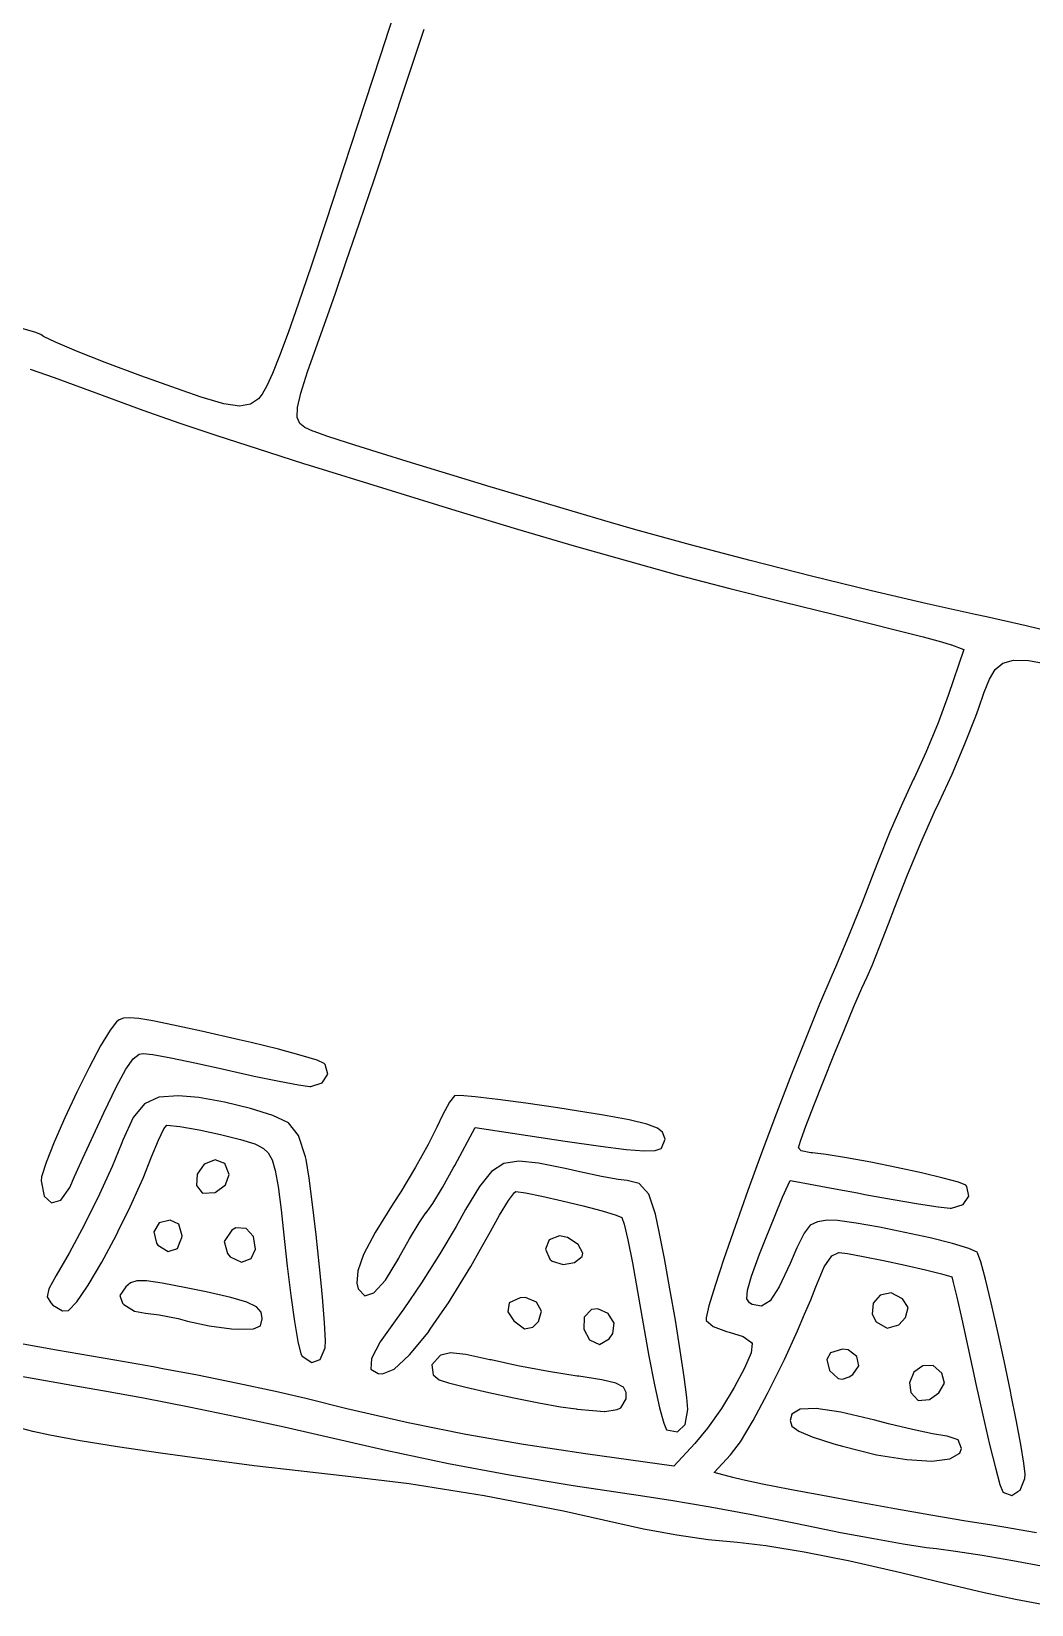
# Model space of a CAD drawing. Header units: inches. Extents: x -2.16 to 7.19, y -6.87 to -1.22.
# Drawn here: x 0.373 to 0.825, y -6.346 to -5.634 of the extents above; entities that cross this region are included whole.
import ezdxf

# ---------------------------------------------------------------- set-up
doc = ezdxf.new("R2010")
doc.units = ezdxf.units.IN
doc.header["$MEASUREMENT"] = 0
doc.layers.add('Front', color=13, linetype='CONTINUOUS', true_color=0xc83434)

msp = doc.modelspace()

# ---------------------------------------------------------------- linework, layer by layer
at = {"layer": 'Front', "linetype": 'CONTINUOUS'}
for p, q in [((0.53818, -5.62219), (0.53075, -5.64486)), ((0.54283, -5.65627), (0.55045, -5.63322)), ((0.53075, -5.64486), (0.52367, -5.66655)), ((0.53526, -5.67906), (0.54283, -5.65627)), ((0.52367, -5.66655), (0.51425, -5.69544)), ((0.52798, -5.70083), (0.53526, -5.67906)), ((0.51425, -5.69544), (0.50619, -5.71993)), ((0.52124, -5.72083), (0.52798, -5.70083)), ((0.50619, -5.71993), (0.49937, -5.74037)), ((0.51529, -5.73833), (0.52124, -5.72083)), ((0.49937, -5.74037), (0.49366, -5.75712)), ((0.51039, -5.75257), (0.51529, -5.73833)), ((0.49366, -5.75712), (0.48894, -5.77055)), ((0.50679, -5.7628), (0.51039, -5.75257)), ((0.50237, -5.77512), (0.50679, -5.7628)), ((0.37445, -5.77018), (0.36751, -5.76821)), ((0.37716, -5.77126), (0.37445, -5.77018)), ((0.37831, -5.77214), (0.37716, -5.77126)), ((0.48894, -5.77055), (0.48506, -5.78101)), ((0.3838, -5.77483), (0.37831, -5.77214)), ((0.39329, -5.77882), (0.3838, -5.77483)), ((0.4063, -5.78392), (0.39329, -5.77882)), ((0.4978, -5.78822), (0.50237, -5.77512)), ((0.42236, -5.78993), (0.4063, -5.78392)), ((0.48506, -5.78101), (0.48191, -5.78888)), ((0.37232, -5.78704), (0.38325, -5.7908)), ((0.38325, -5.7908), (0.40482, -5.79879)), ((0.441, -5.79668), (0.42236, -5.78993)), ((0.48191, -5.78888), (0.47935, -5.7945)), ((0.49478, -5.79776), (0.4978, -5.78822)), ((0.40482, -5.79879), (0.42326, -5.80547)), ((0.44973, -5.79968), (0.441, -5.79668)), ((0.45989, -5.80262), (0.44973, -5.79968)), ((0.47725, -5.79824), (0.47558, -5.80036)), ((0.47935, -5.7945), (0.47725, -5.79824)), ((0.49323, -5.80439), (0.49478, -5.79776)), ((0.42326, -5.80547), (0.44007, -5.81137)), ((0.46698, -5.80365), (0.45989, -5.80262)), ((0.47192, -5.80287), (0.46698, -5.80365)), ((0.47558, -5.80036), (0.47192, -5.80287)), ((0.49308, -5.80878), (0.49323, -5.80439)), ((0.44007, -5.81137), (0.45679, -5.817)), ((0.49422, -5.81157), (0.49308, -5.80878)), ((0.49659, -5.81342), (0.49422, -5.81157)), ((0.50009, -5.81499), (0.49659, -5.81342)), ((0.45679, -5.817), (0.47493, -5.8229)), ((0.50069, -5.81522), (0.50009, -5.81499)), ((0.50651, -5.81724), (0.50069, -5.81522)), ((0.51627, -5.82041), (0.50651, -5.81724)), ((0.52926, -5.82451), (0.51627, -5.82041)), ((0.47493, -5.8229), (0.496, -5.82959)), ((0.54476, -5.82933), (0.52926, -5.82451)), ((0.496, -5.82959), (0.4985, -5.83037)), ((0.4985, -5.83037), (0.53362, -5.84134)), ((0.56205, -5.83463), (0.54476, -5.82933)), ((0.58041, -5.8402), (0.56205, -5.83463)), ((0.53362, -5.84134), (0.56479, -5.85094)), ((0.59913, -5.84583), (0.58041, -5.8402)), ((0.61748, -5.85128), (0.59913, -5.84583)), ((0.56479, -5.85094), (0.59278, -5.8594)), ((0.63475, -5.85635), (0.61748, -5.85128)), ((0.64621, -5.85962), (0.63475, -5.85635)), ((0.59278, -5.8594), (0.61839, -5.86693)), ((0.67094, -5.86642), (0.64621, -5.85962)), ((0.61839, -5.86693), (0.6424, -5.87375)), ((0.69788, -5.87352), (0.67094, -5.86642)), ((0.6424, -5.87375), (0.66559, -5.8801)), ((0.72562, -5.88058), (0.69788, -5.87352)), ((0.66559, -5.8801), (0.68875, -5.8862)), ((0.75279, -5.88725), (0.72562, -5.88058)), ((0.68875, -5.8862), (0.71266, -5.89226)), ((0.71266, -5.89226), (0.736, -5.89801)), ((0.77796, -5.89316), (0.75279, -5.88725)), ((0.736, -5.89801), (0.75106, -5.90171)), ((0.79975, -5.89797), (0.77796, -5.89316)), ((0.80479, -5.89905), (0.79975, -5.89797)), ((0.82275, -5.90313), (0.80479, -5.89905)), ((0.75106, -5.90171), (0.76473, -5.90515)), ((0.76473, -5.90515), (0.77615, -5.90809)), ((0.84171, -5.90773), (0.82275, -5.90313)), ((0.77615, -5.90809), (0.78449, -5.91033)), ((0.78449, -5.91033), (0.78887, -5.91165)), ((0.79451, -5.91383), (0.78749, -5.93456)), ((0.78887, -5.91165), (0.78901, -5.9117)), ((0.78901, -5.9117), (0.79451, -5.91383)), ((0.80876, -5.92278), (0.8122, -5.91995)), ((0.8122, -5.91995), (0.817, -5.91863)), ((0.817, -5.91863), (0.82373, -5.91879)), ((0.82373, -5.91879), (0.83293, -5.9204)), ((0.8038, -5.93313), (0.80615, -5.92717)), ((0.80615, -5.92717), (0.80876, -5.92278)), ((0.78749, -5.93456), (0.78289, -5.94704)), ((0.80117, -5.94071), (0.8038, -5.93313)), ((0.79997, -5.94402), (0.80117, -5.94071)), ((0.78289, -5.94704), (0.77737, -5.96044)), ((0.79507, -5.95649), (0.79997, -5.94402)), ((0.78922, -5.97023), (0.79507, -5.95649)), ((0.77737, -5.96044), (0.77207, -5.97201)), ((0.78346, -5.9828), (0.78922, -5.97023)), ((0.77167, -5.9728), (0.76676, -5.98325)), ((0.77207, -5.97201), (0.77167, -5.9728)), ((0.76676, -5.98325), (0.76113, -5.99622)), ((0.78135, -5.98727), (0.78346, -5.9828)), ((0.77511, -6.00131), (0.78135, -5.98727)), ((0.76113, -5.99622), (0.75575, -6.0095)), ((0.76875, -6.01651), (0.77511, -6.00131)), ((0.75575, -6.0095), (0.75382, -6.01454)), ((0.75382, -6.01454), (0.74854, -6.02825)), ((0.76339, -6.0303), (0.76875, -6.01651)), ((0.74854, -6.02825), (0.7424, -6.04348)), ((0.76055, -6.03786), (0.76339, -6.0303)), ((0.75649, -6.04835), (0.76055, -6.03786)), ((0.7424, -6.04348), (0.7365, -6.05754)), ((0.75305, -6.05681), (0.75649, -6.04835)), ((0.73484, -6.06136), (0.72933, -6.07427)), ((0.7365, -6.05754), (0.73484, -6.06136)), ((0.74841, -6.06701), (0.75078, -6.0619)), ((0.75078, -6.0619), (0.75305, -6.05681)), ((0.74486, -6.07526), (0.74841, -6.06701)), ((0.72933, -6.07427), (0.72318, -6.08937)), ((0.74053, -6.08567), (0.74486, -6.07526)), ((0.41133, -6.0823), (0.40844, -6.08595)), ((0.41261, -6.08142), (0.41133, -6.0823)), ((0.4145, -6.08063), (0.41261, -6.08142)), ((0.41721, -6.08037), (0.4145, -6.08063)), ((0.42144, -6.08073), (0.41721, -6.08037)), ((0.42784, -6.08181), (0.42144, -6.08073)), ((0.4371, -6.08371), (0.42784, -6.08181)), ((0.44988, -6.08654), (0.4371, -6.08371)), ((0.40844, -6.08595), (0.40416, -6.09318)), ((0.46686, -6.09038), (0.44988, -6.08654)), ((0.47234, -6.09164), (0.46686, -6.09038)), ((0.48463, -6.09466), (0.47234, -6.09164)), ((0.72318, -6.08937), (0.71663, -6.106)), ((0.7358, -6.09727), (0.74053, -6.08567)), ((0.40416, -6.09318), (0.399, -6.10292)), ((0.41558, -6.10367), (0.41888, -6.099)), ((0.41888, -6.099), (0.42168, -6.09689)), ((0.42168, -6.09689), (0.42349, -6.09655)), ((0.42349, -6.09655), (0.42785, -6.09709)), ((0.42785, -6.09709), (0.43597, -6.09859)), ((0.43597, -6.09859), (0.44676, -6.10081)), ((0.49485, -6.09742), (0.48463, -6.09466)), ((0.50206, -6.09966), (0.49485, -6.09742)), ((0.73106, -6.10909), (0.7358, -6.09727)), ((0.399, -6.10292), (0.39345, -6.11412)), ((0.41132, -6.11158), (0.41558, -6.10367)), ((0.44676, -6.10081), (0.45911, -6.10355)), ((0.45911, -6.10355), (0.46116, -6.10402)), ((0.46116, -6.10402), (0.4737, -6.10682)), ((0.50532, -6.10111), (0.50206, -6.09966)), ((0.50434, -6.10986), (0.50687, -6.10598)), ((0.50577, -6.10162), (0.50532, -6.10111)), ((0.50687, -6.10598), (0.50577, -6.10162)), ((0.71663, -6.106), (0.7099, -6.12351)), ((0.40564, -6.12342), (0.41132, -6.11158)), ((0.4737, -6.10682), (0.4849, -6.10915)), ((0.4849, -6.10915), (0.49364, -6.11078)), ((0.49364, -6.11078), (0.4988, -6.1115)), ((0.4988, -6.1115), (0.49921, -6.11152)), ((0.49921, -6.11152), (0.50434, -6.10986)), ((0.72669, -6.12016), (0.73106, -6.10909)), ((0.39345, -6.11412), (0.38803, -6.12572)), ((0.42399, -6.1193), (0.41889, -6.12554)), ((0.4305, -6.11628), (0.42399, -6.1193)), ((0.43936, -6.11566), (0.4305, -6.11628)), ((0.44856, -6.11651), (0.43936, -6.11566)), ((0.46022, -6.11857), (0.44856, -6.11651)), ((0.47195, -6.12142), (0.46022, -6.11857)), ((0.56202, -6.11854), (0.55878, -6.12453)), ((0.56417, -6.11566), (0.56202, -6.11854)), ((0.56679, -6.11556), (0.56417, -6.11566)), ((0.57363, -6.11613), (0.56679, -6.11556)), ((0.58383, -6.11732), (0.57363, -6.11613)), ((0.59655, -6.11901), (0.58383, -6.11732)), ((0.61096, -6.12113), (0.59655, -6.11901)), ((0.7231, -6.12952), (0.72669, -6.12016)), ((0.38803, -6.12572), (0.38324, -6.13667)), ((0.40098, -6.13347), (0.40564, -6.12342)), ((0.41889, -6.12554), (0.41426, -6.1358)), ((0.48206, -6.12463), (0.47195, -6.12142)), ((0.48887, -6.12781), (0.48206, -6.12463)), ((0.55878, -6.12453), (0.55625, -6.1299)), ((0.6157, -6.12186), (0.61096, -6.12113)), ((0.63159, -6.12445), (0.6157, -6.12186)), ((0.64322, -6.12665), (0.63159, -6.12445)), ((0.65116, -6.12858), (0.64322, -6.12665)), ((0.7099, -6.12351), (0.70325, -6.14126)), ((0.3962, -6.14389), (0.40098, -6.13347)), ((0.4303, -6.13582), (0.43282, -6.13065)), ((0.43282, -6.13065), (0.4341, -6.12905)), ((0.4341, -6.12905), (0.44, -6.12965)), ((0.44, -6.12965), (0.44871, -6.13118)), ((0.44871, -6.13118), (0.45845, -6.13327)), ((0.45845, -6.13327), (0.46743, -6.13551)), ((0.48908, -6.12795), (0.48887, -6.12781)), ((0.49363, -6.13374), (0.48908, -6.12795)), ((0.49684, -6.14333), (0.49363, -6.13374)), ((0.55625, -6.1299), (0.55231, -6.13776)), ((0.56434, -6.14724), (0.5735, -6.13004)), ((0.5735, -6.13004), (0.6142, -6.13622)), ((0.65597, -6.13038), (0.65116, -6.12858)), ((0.65822, -6.13218), (0.65597, -6.13038)), ((0.65956, -6.1354), (0.65822, -6.13218)), ((0.72065, -6.1362), (0.72173, -6.13325)), ((0.72173, -6.13325), (0.7231, -6.12952)), ((0.38324, -6.13667), (0.37956, -6.1459)), ((0.41353, -6.1378), (0.40948, -6.14771)), ((0.41426, -6.1358), (0.41353, -6.1378)), ((0.42727, -6.14332), (0.4303, -6.13582)), ((0.46743, -6.13551), (0.47386, -6.13751)), ((0.47386, -6.13751), (0.47517, -6.13807)), ((0.47517, -6.13807), (0.4779, -6.13962)), ((0.4779, -6.13962), (0.48002, -6.14157)), ((0.48002, -6.14157), (0.4817, -6.14463)), ((0.55231, -6.13776), (0.54653, -6.14807)), ((0.6142, -6.13622), (0.6302, -6.13856)), ((0.6302, -6.13856), (0.64191, -6.14002)), ((0.64191, -6.14002), (0.64997, -6.14066)), ((0.64997, -6.14066), (0.655, -6.14051)), ((0.655, -6.14051), (0.65763, -6.13963)), ((0.65763, -6.13963), (0.65789, -6.13941)), ((0.65789, -6.13941), (0.65956, -6.1354)), ((0.70325, -6.14126), (0.6969, -6.15859)), ((0.71975, -6.13924), (0.72065, -6.1362)), ((0.72099, -6.14068), (0.71975, -6.13924)), ((0.72538, -6.14156), (0.72099, -6.14068)), ((0.72609, -6.14157), (0.72538, -6.14156)), ((0.73231, -6.14225), (0.72609, -6.14157)), ((0.37956, -6.1459), (0.37751, -6.15236)), ((0.39243, -6.15219), (0.3962, -6.14389)), ((0.40948, -6.14771), (0.40366, -6.16029)), ((0.42341, -6.15296), (0.42727, -6.14332)), ((0.45097, -6.14657), (0.44789, -6.15119)), ((0.45592, -6.14461), (0.45097, -6.14657)), ((0.46037, -6.1464), (0.45592, -6.14461)), ((0.46225, -6.15138), (0.46037, -6.1464)), ((0.4817, -6.14463), (0.48311, -6.14947)), ((0.49709, -6.14454), (0.49684, -6.14333)), ((0.49846, -6.15303), (0.49709, -6.14454)), ((0.54653, -6.14807), (0.53988, -6.15915)), ((0.55875, -6.15726), (0.56365, -6.14852)), ((0.56365, -6.14852), (0.56434, -6.14724)), ((0.58657, -6.14633), (0.58093, -6.15)), ((0.59335, -6.14523), (0.58657, -6.14633)), ((0.60226, -6.14618), (0.59335, -6.14523)), ((0.61427, -6.14868), (0.60226, -6.14618)), ((0.62084, -6.15011), (0.61427, -6.14868)), ((0.74148, -6.14372), (0.73231, -6.14225)), ((0.75247, -6.14576), (0.74148, -6.14372)), ((0.76417, -6.14813), (0.75247, -6.14576)), ((0.77543, -6.15059), (0.76417, -6.14813)), ((0.37751, -6.15236), (0.37725, -6.15415)), ((0.37725, -6.15415), (0.37864, -6.16118)), ((0.39024, -6.15717), (0.39243, -6.15219)), ((0.42192, -6.15627), (0.42341, -6.15296)), ((0.44789, -6.15119), (0.44757, -6.15627)), ((0.45596, -6.15949), (0.46063, -6.15593)), ((0.46063, -6.15593), (0.46225, -6.15138)), ((0.48311, -6.14947), (0.48442, -6.15678)), ((0.50004, -6.16486), (0.49846, -6.15303)), ((0.58093, -6.15), (0.57546, -6.15677)), ((0.63075, -6.15216), (0.62084, -6.15011)), ((0.63831, -6.15357), (0.63075, -6.15216)), ((0.64225, -6.1541), (0.63831, -6.15357)), ((0.64778, -6.15542), (0.64225, -6.1541)), ((0.65209, -6.16024), (0.64778, -6.15542)), ((0.71261, -6.16159), (0.71506, -6.15593)), ((0.71506, -6.15593), (0.71601, -6.15405)), ((0.71601, -6.15405), (0.71854, -6.15448)), ((0.71854, -6.15448), (0.72506, -6.15568)), ((0.72506, -6.15568), (0.73467, -6.15747)), ((0.78514, -6.15291), (0.77543, -6.15059)), ((0.79218, -6.15486), (0.78514, -6.15291)), ((0.79541, -6.1562), (0.79218, -6.15486)), ((0.37864, -6.16118), (0.38202, -6.16421)), ((0.38202, -6.16421), (0.38625, -6.163)), ((0.38625, -6.163), (0.3902, -6.15726)), ((0.3902, -6.15726), (0.39024, -6.15717)), ((0.40366, -6.16029), (0.39689, -6.17392)), ((0.4176, -6.16588), (0.42192, -6.15627)), ((0.44757, -6.15627), (0.45009, -6.15963)), ((0.45009, -6.15963), (0.45038, -6.15975)), ((0.45038, -6.15975), (0.45596, -6.15949)), ((0.48442, -6.15678), (0.48579, -6.16727)), ((0.53988, -6.15915), (0.53647, -6.16451)), ((0.55438, -6.16444), (0.55875, -6.15726)), ((0.57546, -6.15677), (0.56918, -6.16714)), ((0.5846, -6.16977), (0.58869, -6.16311)), ((0.58869, -6.16311), (0.59139, -6.15945)), ((0.59139, -6.15945), (0.59197, -6.15905)), ((0.59197, -6.15905), (0.59631, -6.15962)), ((0.59631, -6.15962), (0.60372, -6.1611)), ((0.60372, -6.1611), (0.61287, -6.16318)), ((0.65512, -6.16931), (0.65209, -6.16024)), ((0.6969, -6.15859), (0.69109, -6.17485)), ((0.70908, -6.17013), (0.71261, -6.16159)), ((0.73467, -6.15747), (0.74644, -6.15967)), ((0.74644, -6.15967), (0.74975, -6.1603)), ((0.74975, -6.1603), (0.76254, -6.16262)), ((0.76254, -6.16262), (0.77398, -6.16456)), ((0.79418, -6.16492), (0.79687, -6.16113)), ((0.79595, -6.15682), (0.79541, -6.1562)), ((0.79687, -6.16113), (0.79595, -6.15682)), ((0.41197, -6.17728), (0.4176, -6.16588)), ((0.48579, -6.16727), (0.4874, -6.18161)), ((0.50168, -6.17868), (0.50004, -6.16486)), ((0.53647, -6.16451), (0.52836, -6.17759)), ((0.54823, -6.17313), (0.55132, -6.16873)), ((0.55132, -6.16873), (0.55142, -6.16862)), ((0.55142, -6.16862), (0.55438, -6.16444)), ((0.56918, -6.16714), (0.56491, -6.17478)), ((0.57975, -6.17842), (0.5846, -6.16977)), ((0.61287, -6.16318), (0.62241, -6.16551)), ((0.62241, -6.16551), (0.631, -6.16778)), ((0.631, -6.16778), (0.63728, -6.16965)), ((0.63728, -6.16965), (0.63989, -6.17075)), ((0.6568, -6.17719), (0.65512, -6.16931)), ((0.70486, -6.18063), (0.70908, -6.17013)), ((0.77398, -6.16456), (0.78298, -6.16592)), ((0.78298, -6.16592), (0.78839, -6.16653)), ((0.78839, -6.16653), (0.78892, -6.16655)), ((0.78892, -6.16655), (0.79418, -6.16492)), ((0.39689, -6.17392), (0.38996, -6.18698)), ((0.41118, -6.17887), (0.41197, -6.17728)), ((0.43069, -6.17323), (0.42832, -6.17728)), ((0.42832, -6.17728), (0.42948, -6.18238)), ((0.4357, -6.17204), (0.43069, -6.17323)), ((0.43956, -6.17381), (0.4357, -6.17204)), ((0.441, -6.17901), (0.43956, -6.17381)), ((0.4635, -6.17655), (0.46001, -6.1817)), ((0.46537, -6.17545), (0.4635, -6.17655)), ((0.46995, -6.17574), (0.46537, -6.17545)), ((0.47339, -6.17933), (0.46995, -6.17574)), ((0.54384, -6.18041), (0.54823, -6.17313)), ((0.56491, -6.17478), (0.55765, -6.18717)), ((0.63989, -6.17075), (0.64091, -6.17376)), ((0.64091, -6.17376), (0.64255, -6.1809)), ((0.65916, -6.18933), (0.6568, -6.17719)), ((0.69109, -6.17485), (0.68606, -6.1894)), ((0.72512, -6.1743), (0.72229, -6.1779)), ((0.72839, -6.17267), (0.72512, -6.1743)), ((0.73295, -6.17203), (0.72839, -6.17267)), ((0.73746, -6.1722), (0.73295, -6.17203)), ((0.7458, -6.17331), (0.73746, -6.1722)), ((0.75635, -6.17516), (0.7458, -6.17331)), ((0.76793, -6.17749), (0.75635, -6.17516)), ((0.40467, -6.19101), (0.41118, -6.17887)), ((0.42948, -6.18238), (0.43011, -6.18322)), ((0.43011, -6.18322), (0.43474, -6.18609)), ((0.43891, -6.18475), (0.44018, -6.1817)), ((0.44018, -6.1817), (0.44098, -6.17982)), ((0.44098, -6.17982), (0.441, -6.17901)), ((0.46001, -6.1817), (0.4615, -6.18709)), ((0.47425, -6.18505), (0.47339, -6.17933)), ((0.4874, -6.18161), (0.48858, -6.19272)), ((0.50323, -6.19311), (0.50168, -6.17868)), ((0.52836, -6.17759), (0.52312, -6.18748)), ((0.53906, -6.18905), (0.54384, -6.18041)), ((0.57604, -6.18505), (0.57975, -6.17842)), ((0.60696, -6.18087), (0.60533, -6.18505)), ((0.61168, -6.17905), (0.60696, -6.18087)), ((0.61536, -6.17982), (0.61168, -6.17905)), ((0.62016, -6.18295), (0.61536, -6.17982)), ((0.62225, -6.18696), (0.62016, -6.18295)), ((0.64255, -6.1809), (0.64465, -6.19135)), ((0.7022, -6.18739), (0.70486, -6.18063)), ((0.71905, -6.18445), (0.71599, -6.19155)), ((0.72229, -6.1779), (0.71905, -6.18445)), ((0.77932, -6.18004), (0.76793, -6.17749)), ((0.78936, -6.18257), (0.77932, -6.18004)), ((0.79684, -6.18482), (0.78936, -6.18257)), ((0.38996, -6.18698), (0.38415, -6.19707)), ((0.39856, -6.20135), (0.40467, -6.19101)), ((0.43474, -6.18609), (0.43891, -6.18475)), ((0.4615, -6.18709), (0.46283, -6.18862)), ((0.46283, -6.18862), (0.46783, -6.19102)), ((0.46783, -6.19102), (0.47228, -6.18928)), ((0.47228, -6.18928), (0.47425, -6.18505)), ((0.52312, -6.18748), (0.52046, -6.19488)), ((0.53298, -6.19913), (0.53904, -6.1891)), ((0.53904, -6.1891), (0.53906, -6.18905)), ((0.55765, -6.18717), (0.54931, -6.20034)), ((0.57162, -6.19294), (0.57604, -6.18505)), ((0.60533, -6.18505), (0.60735, -6.18962)), ((0.60735, -6.18962), (0.60844, -6.19056)), ((0.60844, -6.19056), (0.61332, -6.19206)), ((0.61332, -6.19206), (0.61854, -6.19115)), ((0.61854, -6.19115), (0.62191, -6.18839)), ((0.62191, -6.18839), (0.62225, -6.18696)), ((0.64465, -6.19135), (0.64704, -6.20431)), ((0.66165, -6.20306), (0.65916, -6.18933)), ((0.68606, -6.1894), (0.68204, -6.20158)), ((0.69858, -6.19727), (0.7022, -6.18739)), ((0.71599, -6.19155), (0.71107, -6.20215)), ((0.73146, -6.19305), (0.73481, -6.18808)), ((0.73481, -6.18808), (0.7381, -6.18655)), ((0.7381, -6.18655), (0.73818, -6.18655)), ((0.73818, -6.18655), (0.74198, -6.18705)), ((0.74198, -6.18705), (0.74908, -6.18838)), ((0.74908, -6.18838), (0.75819, -6.19025)), ((0.75819, -6.19025), (0.768, -6.19237)), ((0.80058, -6.18653), (0.79684, -6.18482)), ((0.80078, -6.18683), (0.80058, -6.18653)), ((0.80218, -6.19087), (0.80078, -6.18683)), ((0.80428, -6.19868), (0.80218, -6.19087)), ((0.38415, -6.19707), (0.38078, -6.20305)), ((0.48858, -6.19272), (0.49015, -6.20607)), ((0.50394, -6.20049), (0.50323, -6.19311)), ((0.52046, -6.19488), (0.52009, -6.20049)), ((0.56157, -6.20932), (0.57162, -6.19294)), ((0.69674, -6.20372), (0.69858, -6.19727)), ((0.72758, -6.20217), (0.73146, -6.19305)), ((0.768, -6.19237), (0.77721, -6.19446)), ((0.77721, -6.19446), (0.78453, -6.19625)), ((0.78453, -6.19625), (0.78866, -6.19744)), ((0.78866, -6.19744), (0.78909, -6.19765)), ((0.78909, -6.19765), (0.78977, -6.20012)), ((0.80687, -6.20935), (0.80428, -6.19868)), ((0.38078, -6.20305), (0.38, -6.20659)), ((0.3954, -6.20599), (0.39856, -6.20135)), ((0.41559, -6.20214), (0.41288, -6.20599)), ((0.4177, -6.20037), (0.41559, -6.20214)), ((0.4205, -6.1994), (0.4177, -6.20037)), ((0.4249, -6.19944), (0.4205, -6.1994)), ((0.43199, -6.2005), (0.4249, -6.19944)), ((0.44288, -6.20261), (0.43199, -6.2005)), ((0.45197, -6.20447), (0.44288, -6.20261)), ((0.46303, -6.20696), (0.45197, -6.20447)), ((0.50454, -6.2068), (0.50394, -6.20049)), ((0.52009, -6.20049), (0.52073, -6.20298)), ((0.52073, -6.20298), (0.5236, -6.20624)), ((0.5236, -6.20624), (0.52776, -6.2049)), ((0.52776, -6.2049), (0.53298, -6.19913)), ((0.54931, -6.20034), (0.54125, -6.21214)), ((0.64704, -6.20431), (0.64956, -6.2189)), ((0.66409, -6.21729), (0.66165, -6.20306)), ((0.68204, -6.20158), (0.67928, -6.21073)), ((0.69649, -6.20751), (0.69674, -6.20372)), ((0.71107, -6.20215), (0.70693, -6.20843)), ((0.72532, -6.20798), (0.72758, -6.20217)), ((0.76165, -6.20488), (0.75679, -6.20592)), ((0.76678, -6.2075), (0.76165, -6.20488)), ((0.78977, -6.20012), (0.79132, -6.20674)), ((0.38, -6.20659), (0.3816, -6.20941)), ((0.3816, -6.20941), (0.38264, -6.21049)), ((0.38264, -6.21049), (0.38691, -6.21306)), ((0.38691, -6.21306), (0.38962, -6.21288)), ((0.38962, -6.21288), (0.39338, -6.20895)), ((0.39338, -6.20895), (0.3954, -6.20599)), ((0.41288, -6.20599), (0.41413, -6.20952)), ((0.41413, -6.20952), (0.41465, -6.21017)), ((0.41465, -6.21017), (0.4195, -6.21317)), ((0.47036, -6.20912), (0.46303, -6.20696)), ((0.47468, -6.21123), (0.47036, -6.20912)), ((0.47673, -6.21358), (0.47468, -6.21123)), ((0.49015, -6.20607), (0.49181, -6.21777)), ((0.50548, -6.21838), (0.50454, -6.2068)), ((0.54125, -6.21214), (0.5381, -6.21641)), ((0.55869, -6.21349), (0.56157, -6.20932)), ((0.5889, -6.20933), (0.58831, -6.21349)), ((0.59392, -6.20705), (0.5889, -6.20933)), ((0.59633, -6.20699), (0.59392, -6.20705)), ((0.60127, -6.20907), (0.59633, -6.20699)), ((0.60363, -6.21318), (0.60127, -6.20907)), ((0.6262, -6.21238), (0.62289, -6.21588)), ((0.62908, -6.21202), (0.6262, -6.21238)), ((0.63366, -6.21422), (0.62908, -6.21202)), ((0.67928, -6.21073), (0.67801, -6.21623)), ((0.69764, -6.20937), (0.69649, -6.20751)), ((0.69889, -6.2101), (0.69764, -6.20937)), ((0.70305, -6.21091), (0.69889, -6.2101)), ((0.70693, -6.20843), (0.70305, -6.21091)), ((0.72256, -6.21449), (0.72532, -6.20798)), ((0.75348, -6.2095), (0.75303, -6.21449)), ((0.75679, -6.20592), (0.75348, -6.2095)), ((0.76944, -6.21154), (0.76678, -6.2075)), ((0.76819, -6.21597), (0.76944, -6.21154)), ((0.79132, -6.20674), (0.79358, -6.21673)), ((0.80976, -6.22196), (0.80687, -6.20935)), ((0.4195, -6.21317), (0.42444, -6.2141)), ((0.42444, -6.2141), (0.43073, -6.2148)), ((0.43073, -6.2148), (0.43923, -6.21652)), ((0.43923, -6.21652), (0.4435, -6.21762)), ((0.4435, -6.21762), (0.45333, -6.21979)), ((0.45333, -6.21979), (0.46333, -6.22114)), ((0.47339, -6.22112), (0.4765, -6.21973)), ((0.4765, -6.21973), (0.47725, -6.21655)), ((0.47725, -6.21649), (0.47673, -6.21358)), ((0.47725, -6.21655), (0.47725, -6.21649)), ((0.49181, -6.21777), (0.49341, -6.22686)), ((0.50588, -6.22649), (0.50548, -6.21838)), ((0.5381, -6.21641), (0.53058, -6.22707)), ((0.55329, -6.22127), (0.55869, -6.21349)), ((0.58831, -6.21349), (0.59107, -6.21751)), ((0.59107, -6.21751), (0.59585, -6.22109)), ((0.59969, -6.22036), (0.60225, -6.2178)), ((0.60225, -6.2178), (0.60363, -6.21318)), ((0.62289, -6.21588), (0.62264, -6.22127)), ((0.6364, -6.21856), (0.63366, -6.21422)), ((0.63578, -6.22332), (0.6364, -6.21856)), ((0.64956, -6.2189), (0.65213, -6.23353)), ((0.6663, -6.23094), (0.66409, -6.21729)), ((0.67801, -6.21623), (0.678, -6.2174)), ((0.678, -6.2174), (0.68116, -6.22014)), ((0.71935, -6.22208), (0.72256, -6.21449)), ((0.75303, -6.21449), (0.75487, -6.21794)), ((0.75487, -6.21794), (0.75986, -6.2209)), ((0.75986, -6.2209), (0.76518, -6.21934)), ((0.76518, -6.21934), (0.76819, -6.21597)), ((0.79358, -6.21673), (0.79636, -6.22936)), ((0.38418, -6.23075), (0.36164, -6.22675)), ((0.46333, -6.22114), (0.46663, -6.22132)), ((0.46663, -6.22132), (0.47339, -6.22112)), ((0.49341, -6.22686), (0.49479, -6.23238)), ((0.50566, -6.22978), (0.50588, -6.22649)), ((0.53058, -6.22707), (0.52671, -6.23463)), ((0.54394, -6.23293), (0.55224, -6.22279)), ((0.55224, -6.22279), (0.55329, -6.22127)), ((0.59585, -6.22109), (0.59969, -6.22036)), ((0.62264, -6.22127), (0.62529, -6.22608)), ((0.62529, -6.22608), (0.62978, -6.22829)), ((0.62978, -6.22829), (0.63413, -6.22561)), ((0.63413, -6.22561), (0.63578, -6.22332)), ((0.68116, -6.22014), (0.68718, -6.22235)), ((0.68718, -6.22235), (0.68844, -6.22262)), ((0.68844, -6.22262), (0.69475, -6.2246)), ((0.69475, -6.2246), (0.69858, -6.22729)), ((0.7134, -6.235), (0.71935, -6.22208)), ((0.81275, -6.23559), (0.80976, -6.22196)), ((0.41068, -6.23529), (0.38418, -6.23075)), ((0.49479, -6.23238), (0.4953, -6.23345)), ((0.4953, -6.23345), (0.49972, -6.2364)), ((0.50348, -6.23497), (0.50566, -6.22978)), ((0.539, -6.23747), (0.54394, -6.23293)), ((0.55773, -6.23318), (0.55395, -6.23747)), ((0.55806, -6.23298), (0.55773, -6.23318)), ((0.56234, -6.23204), (0.55806, -6.23298)), ((0.56942, -6.23272), (0.56234, -6.23204)), ((0.58023, -6.23511), (0.56942, -6.23272)), ((0.65213, -6.23353), (0.65465, -6.24644)), ((0.6681, -6.24293), (0.6663, -6.23094)), ((0.69834, -6.23194), (0.69543, -6.23897)), ((0.69884, -6.22778), (0.69834, -6.23194)), ((0.69858, -6.22729), (0.69884, -6.22778)), ((0.73428, -6.23198), (0.73267, -6.235)), ((0.73975, -6.2303), (0.73428, -6.23198)), ((0.74223, -6.23066), (0.73975, -6.2303)), ((0.74617, -6.23359), (0.74223, -6.23066)), ((0.74713, -6.23793), (0.74617, -6.23359)), ((0.79636, -6.22936), (0.7995, -6.24385)), ((0.4279, -6.23834), (0.41068, -6.23529)), ((0.43312, -6.23933), (0.4279, -6.23834)), ((0.4473, -6.24202), (0.43312, -6.23933)), ((0.49972, -6.2364), (0.50348, -6.23497)), ((0.52671, -6.23463), (0.52644, -6.23933)), ((0.52644, -6.23933), (0.5297, -6.2414)), ((0.5297, -6.2414), (0.53171, -6.24155)), ((0.53171, -6.24155), (0.53699, -6.23932)), ((0.53699, -6.23932), (0.539, -6.23747)), ((0.55395, -6.23747), (0.55454, -6.2419)), ((0.58076, -6.23524), (0.58023, -6.23511)), ((0.59282, -6.2379), (0.58076, -6.23524)), ((0.60678, -6.2405), (0.59282, -6.2379)), ((0.61973, -6.2425), (0.60678, -6.2405)), ((0.69543, -6.23897), (0.69076, -6.24775)), ((0.70819, -6.24563), (0.71268, -6.23656)), ((0.71268, -6.23656), (0.7134, -6.235)), ((0.73267, -6.235), (0.73376, -6.24003)), ((0.73376, -6.24003), (0.73767, -6.24354)), ((0.74437, -6.24183), (0.74713, -6.23793)), ((0.77202, -6.24082), (0.76995, -6.24563)), ((0.77608, -6.23791), (0.77202, -6.24082)), ((0.78073, -6.23775), (0.77608, -6.23791)), ((0.78458, -6.24122), (0.78073, -6.23775)), ((0.78588, -6.2457), (0.78458, -6.24122)), ((0.81564, -6.24933), (0.81275, -6.23559)), ((0.36315, -6.24158), (0.39122, -6.24657)), ((0.39122, -6.24657), (0.406, -6.24913)), ((0.46627, -6.24584), (0.4473, -6.24202)), ((0.48332, -6.2495), (0.46627, -6.24584)), ((0.55454, -6.2419), (0.55725, -6.24415)), ((0.55725, -6.24415), (0.56151, -6.24557)), ((0.56151, -6.24557), (0.56942, -6.24759)), ((0.56942, -6.24759), (0.57971, -6.24995)), ((0.62046, -6.2426), (0.61973, -6.2425)), ((0.63084, -6.24417), (0.62046, -6.2426)), ((0.63723, -6.24571), (0.63084, -6.24417)), ((0.64058, -6.24754), (0.63723, -6.24571)), ((0.64185, -6.25), (0.64058, -6.24754)), ((0.65465, -6.24644), (0.65695, -6.25682)), ((0.66931, -6.25218), (0.6681, -6.24293)), ((0.69076, -6.24775), (0.68496, -6.25718)), ((0.70581, -6.25042), (0.70819, -6.24563)), ((0.73767, -6.24354), (0.73975, -6.24397)), ((0.73975, -6.24397), (0.7427, -6.24281)), ((0.7427, -6.24281), (0.74437, -6.24183)), ((0.76995, -6.24563), (0.77053, -6.24996)), ((0.78332, -6.25012), (0.78588, -6.2457)), ((0.7995, -6.24385), (0.79985, -6.24547)), ((0.79985, -6.24547), (0.80312, -6.26027)), ((0.406, -6.24913), (0.42361, -6.25233)), ((0.42361, -6.25233), (0.44424, -6.25638)), ((0.49693, -6.25269), (0.48332, -6.2495)), ((0.51548, -6.25726), (0.49693, -6.25269)), ((0.57971, -6.24995), (0.5911, -6.25238)), ((0.5911, -6.25238), (0.60234, -6.25461)), ((0.60234, -6.25461), (0.61214, -6.25637)), ((0.63937, -6.25683), (0.6418, -6.25288)), ((0.6418, -6.25288), (0.64185, -6.25)), ((0.66975, -6.2576), (0.66931, -6.25218)), ((0.69928, -6.26261), (0.70581, -6.25042)), ((0.77053, -6.24996), (0.77396, -6.25357)), ((0.77396, -6.25357), (0.77909, -6.25314)), ((0.77909, -6.25314), (0.78332, -6.25012)), ((0.81602, -6.25121), (0.81564, -6.24933)), ((0.81824, -6.26224), (0.81602, -6.25121)), ((0.44424, -6.25638), (0.46604, -6.2609)), ((0.46604, -6.2609), (0.48718, -6.2655)), ((0.54327, -6.26363), (0.51548, -6.25726)), ((0.61214, -6.25637), (0.61923, -6.25739)), ((0.61923, -6.25739), (0.61975, -6.25744)), ((0.61975, -6.25744), (0.6268, -6.25809)), ((0.6268, -6.25809), (0.63203, -6.25859)), ((0.63203, -6.25859), (0.63225, -6.25861)), ((0.63225, -6.25861), (0.63771, -6.25766)), ((0.63771, -6.25766), (0.63937, -6.25683)), ((0.65695, -6.25682), (0.65884, -6.26388)), ((0.66848, -6.26447), (0.66975, -6.2576)), ((0.68496, -6.25718), (0.67866, -6.26615)), ((0.69352, -6.27226), (0.69925, -6.26266)), ((0.69925, -6.26266), (0.69928, -6.26261)), ((0.71674, -6.25982), (0.716, -6.26261)), ((0.716, -6.26261), (0.71684, -6.26513)), ((0.72051, -6.25754), (0.71674, -6.25982)), ((0.72778, -6.25722), (0.72051, -6.25754)), ((0.73893, -6.25887), (0.72778, -6.25722)), ((0.75431, -6.26247), (0.73893, -6.25887)), ((0.76053, -6.26405), (0.75431, -6.26247)), ((0.80312, -6.26027), (0.80618, -6.27341)), ((0.82034, -6.27342), (0.81824, -6.26224)), ((0.3735, -6.26758), (0.36444, -6.26513)), ((0.38128, -6.26927), (0.3735, -6.26758)), ((0.39492, -6.27176), (0.38128, -6.26927)), ((0.48718, -6.2655), (0.50225, -6.26896)), ((0.50225, -6.26896), (0.53318, -6.27604)), ((0.5693, -6.26892), (0.54327, -6.26363)), ((0.59543, -6.2735), (0.5693, -6.26892)), ((0.65884, -6.26388), (0.66015, -6.26679)), ((0.66015, -6.26679), (0.66505, -6.26778)), ((0.66505, -6.26778), (0.66848, -6.26447)), ((0.67866, -6.26615), (0.67295, -6.27307)), ((0.71684, -6.26513), (0.71988, -6.26745)), ((0.71988, -6.26745), (0.72594, -6.26998)), ((0.77137, -6.26664), (0.76053, -6.26405)), ((0.78035, -6.26857), (0.77137, -6.26664)), ((0.786, -6.26953), (0.78035, -6.26857)), ((0.78696, -6.26964), (0.786, -6.26953)), ((0.79205, -6.2714), (0.78696, -6.26964)), ((0.41189, -6.27452), (0.39492, -6.27176)), ((0.43129, -6.27742), (0.41189, -6.27452)), ((0.53318, -6.27604), (0.56146, -6.282)), ((0.62349, -6.27772), (0.59543, -6.2735)), ((0.67295, -6.27307), (0.66348, -6.28334)), ((0.68911, -6.27822), (0.69352, -6.27226)), ((0.72594, -6.26998), (0.73582, -6.27312)), ((0.73582, -6.27312), (0.73975, -6.27427)), ((0.73975, -6.27427), (0.75512, -6.27809)), ((0.7935, -6.2753), (0.79205, -6.2714)), ((0.79282, -6.27739), (0.7935, -6.2753)), ((0.80618, -6.27341), (0.80884, -6.28409)), ((0.82174, -6.28195), (0.82034, -6.27342)), ((0.45219, -6.28031), (0.43129, -6.27742)), ((0.47368, -6.28308), (0.45219, -6.28031)), ((0.49484, -6.2856), (0.47368, -6.28308)), ((0.56146, -6.282), (0.58904, -6.28719)), ((0.66348, -6.28334), (0.62349, -6.27772)), ((0.68166, -6.28615), (0.68911, -6.27822)), ((0.75512, -6.27809), (0.76877, -6.28032)), ((0.76877, -6.28032), (0.78005, -6.28096)), ((0.78005, -6.28096), (0.78829, -6.27999)), ((0.78829, -6.27999), (0.79282, -6.27739)), ((0.80884, -6.28409), (0.8109, -6.29153)), ((0.82225, -6.2869), (0.82174, -6.28195)), ((0.51475, -6.28773), (0.49484, -6.2856)), ((0.54369, -6.29125), (0.51475, -6.28773)), ((0.58904, -6.28719), (0.61786, -6.29199)), ((0.69008, -6.28847), (0.68166, -6.28615)), ((0.69443, -6.2895), (0.69008, -6.28847)), ((0.70352, -6.29139), (0.69443, -6.2895)), ((0.81997, -6.2941), (0.82211, -6.28889)), ((0.82211, -6.28889), (0.82225, -6.2869)), ((0.57762, -6.29667), (0.54369, -6.29125)), ((0.61344, -6.30357), (0.57762, -6.29667)), ((0.61786, -6.29199), (0.64725, -6.29639)), ((0.64725, -6.29639), (0.66204, -6.29869)), ((0.71588, -6.29381), (0.70352, -6.29139)), ((0.73058, -6.2966), (0.71588, -6.29381)), ((0.74673, -6.29958), (0.73058, -6.2966)), ((0.8109, -6.29153), (0.81216, -6.29493)), ((0.81216, -6.29493), (0.81222, -6.295)), ((0.81222, -6.295), (0.81624, -6.29649)), ((0.81624, -6.29649), (0.81893, -6.29477)), ((0.81893, -6.29477), (0.81997, -6.2941)), ((0.64975, -6.3117), (0.61344, -6.30357)), ((0.66204, -6.29869), (0.67982, -6.30174)), ((0.67982, -6.30174), (0.69872, -6.30521)), ((0.69872, -6.30521), (0.71687, -6.30875)), ((0.76338, -6.30258), (0.74673, -6.29958)), ((0.77963, -6.30543), (0.76338, -6.30258)), ((0.79456, -6.30797), (0.77963, -6.30543)), ((0.65231, -6.31228), (0.64975, -6.3117)), ((0.66474, -6.31456), (0.65231, -6.31228)), ((0.71687, -6.30875), (0.7235, -6.31011)), ((0.7235, -6.31011), (0.73885, -6.31321)), ((0.80725, -6.31003), (0.79456, -6.30797)), ((0.81266, -6.31089), (0.80725, -6.31003)), ((0.8274, -6.31336), (0.81266, -6.31089)), ((0.67892, -6.31653), (0.66474, -6.31456)), ((0.69225, -6.31782), (0.67892, -6.31653)), ((0.70501, -6.31924), (0.69225, -6.31782)), ((0.72239, -6.32212), (0.70501, -6.31924)), ((0.73885, -6.31321), (0.75381, -6.31605)), ((0.75381, -6.31605), (0.76715, -6.31839)), ((0.76715, -6.31839), (0.77763, -6.32002)), ((0.74298, -6.32629), (0.72239, -6.32212)), ((0.766, -6.33159), (0.74298, -6.32629)), ((0.77763, -6.32002), (0.78225, -6.32058)), ((0.78225, -6.32058), (0.79081, -6.32168)), ((0.79081, -6.32168), (0.80279, -6.32356)), ((0.80279, -6.32356), (0.81677, -6.32599)), ((0.81677, -6.32599), (0.83127, -6.32871)), ((0.78657, -6.33655), (0.766, -6.33159)), ((0.80375, -6.34054), (0.78657, -6.33655)), ((0.81793, -6.3436), (0.80375, -6.34054)), ((0.83001, -6.34587), (0.81793, -6.3436))]:
    msp.add_line(p, q, dxfattribs=at)

doc.saveas('drawing.dxf')
